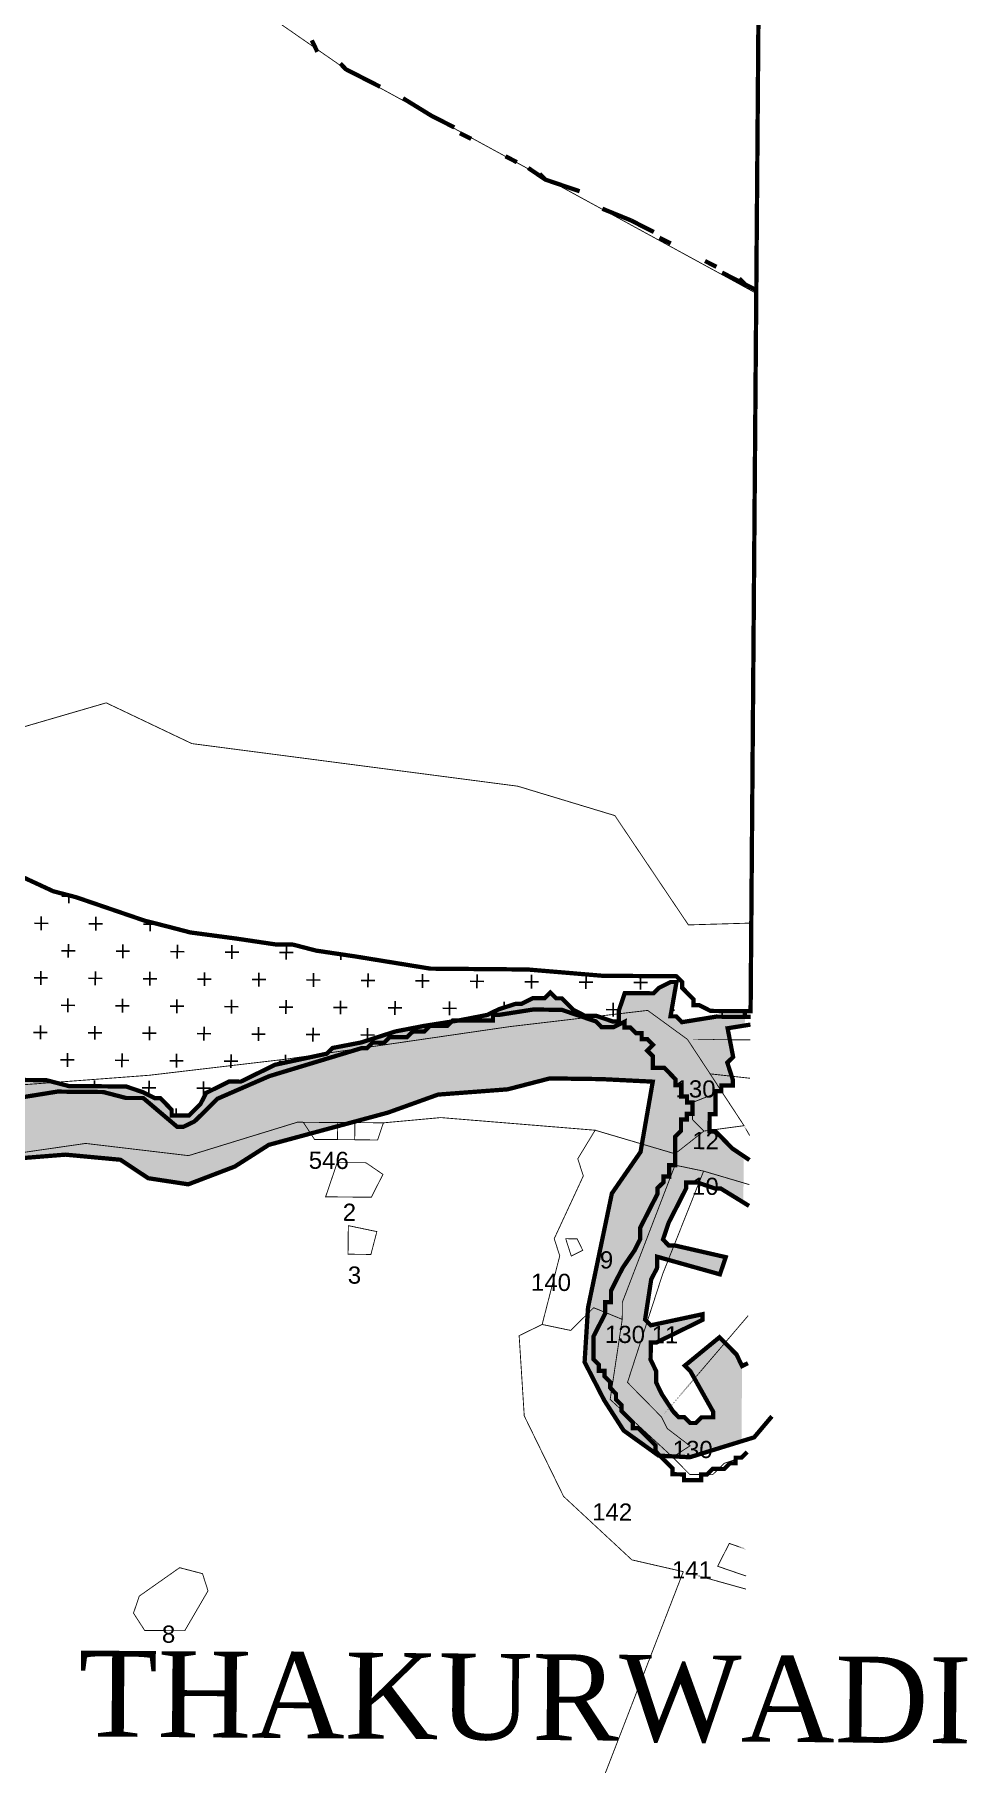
# Model space of a CAD drawing. Header units: metres. Extents: x 317370 to 326712, y 1824935 to 1838812.
# Drawn here: x 326046 to 326703, y 1825680 to 1826898 of the extents above; entities that cross this region are included whole.
import ezdxf

# ---------------------------------------------------------------- set-up
doc = ezdxf.new("R2010")
doc.units = ezdxf.units.M
doc.header["$MEASUREMENT"] = 0
for name, color, linetype in [('CRZ LINE FOR RIVER OR CREEK', 84, 'Continuous'), ('HAZARDS LINE', 1, 'Continuous'), ('INTERTIDAL ZONE', 5, 'Continuous'), ('LOW TIDE LINE', 5, 'Continuous'), ('NDZ-200M FROM CRZ', 30, 'Continuous'), ('RIVER', 4, 'Continuous'), ('SURVEY NO.', 7, 'Continuous'), ('SURVEY PLOT BOUNDARY', 35, 'Continuous'), ('VILLAGE BOUNDARY', 212, 'Continuous'), ('VILLAGE NAME', 3, 'Continuous')]:
    doc.layers.add(name, color=color, linetype=linetype)
doc.layers.add('HIGH TIDE LINE', color=7, linetype='Continuous', true_color=0xff00c5)
doc.styles.add('PDF Arial', font='arial.ttf')
doc.styles.get("Standard").update_dxf_attribs({"font": 'times.ttf'})

# ---------------------------------------------------------------- blocks, each defined once
blk = doc.blocks.new('81')
at = {"layer": 'INTERTIDAL ZONE'}
h = blk.add_hatch(dxfattribs=at)
h.set_pattern_fill('CROSS', color=256, scale=3.023389, angle=-0.4508)
h.set_pattern_definition([(359.54917, (306983.874, 1824194.798), (19.348987, 19.046862), [9.59926, -28.79778]), (89.54917, (306988.635, 1824189.961), (-19.046862, 19.348987), [9.59926, -28.79778])])
h.paths.add_polyline_path([(326300.1, 1826195.8), (326320.3, 1826199.7), (326344.5, 1826203.5), (326364.7, 1826207.4), (326372.8, 1826211.4), (326384.9, 1826215.3), (326388.9, 1826215.3), (326397, 1826219.3), (326405.1, 1826219.2), (326409.1, 1826223.2), (326413.1, 1826219.1), (326417.2, 1826219.1), (326425.2, 1826211), (326433.2, 1826206.9), (326441.3, 1826206.8), (326453.3, 1826202.7), (326457.3, 1826202.7), (326457.4, 1826210.7), (326461.5, 1826222.8), (326481.7, 1826222.6), (326485.8, 1826226.6), (326493.8, 1826230.6), (326497.9, 1826230.6), (326493.7, 1826206.4), (326497.7, 1826206.4), (326501.7, 1826202.3), (326525.9, 1826206.2), (326546.1, 1826206), (326546.1, 1826210), (326521.9, 1826210.2), (326513.9, 1826214.3), (326509.8, 1826214.3), (326509.9, 1826218.4), (326501.9, 1826226.5), (326501.9, 1826230.5), (326497.9, 1826234.6), (326445.5, 1826235), (326393.1, 1826239.4), (326324.6, 1826240), (326272.3, 1826248.5), (326244.1, 1826252.7), (326228, 1826256.9), (326215.9, 1826257), (326187.7, 1826261.2), (326155.5, 1826265.5), (326139.4, 1826269.7), (326123.3, 1826273.8), (326075.1, 1826290.3), (326059, 1826294.5), (325970.6, 1826335.5), (325922.4, 1826356), (325898.3, 1826368.3), (325866.2, 1826380.7), (325853.7, 1826385.5), (325867.7, 1826375.6), (325883, 1826355.3), (325898.9, 1826328.7), (325933.3, 1826275.9), (325953.6, 1826238.6), (325958.2, 1826215.1), (325951.8, 1826205.9), (325977.2, 1826198.7), (326012.6, 1826169.4), (326014, 1826157.8), (326029.7, 1826157.6), (326037.8, 1826161.6), (326053.9, 1826161.5), (326070, 1826157.3), (326110.3, 1826157), (326122.4, 1826152.9), (326130.4, 1826148.8), (326134.4, 1826148.8), (326138.4, 1826144.7), (326142.4, 1826140.6), (326142.4, 1826136.6), (326154.5, 1826136.5), (326158.6, 1826140.5), (326162.6, 1826144.5), (326166.7, 1826152.5), (326182.9, 1826160.5), (326191, 1826160.4), (326215.2, 1826172.3), (326251.6, 1826180.1), (326255.6, 1826184.1), (326275.8, 1826188)])
at = {"layer": 'NDZ-200M FROM CRZ'}
h = blk.add_hatch(dxfattribs=at)
h.set_pattern_fill('CROSS', color=256, scale=3.023389, angle=-0.4508)
h.set_pattern_definition([(359.54917, (306983.874, 1824194.798), (19.348987, 19.046862), [9.59926, -28.79778]), (89.54917, (306988.635, 1824189.961), (-19.046862, 19.348987), [9.59926, -28.79778])])
h.paths.add_polyline_path([(325109.3, 1825991.5), (325147.6, 1825991.2), (325181.9, 1825991), (325218, 1825970.5), (325248.1, 1825958.2), (325282.4, 1825957.9), (325316.7, 1825965.7), (325352.2, 1825980.7), (325391, 1825987.6), (325443.9, 1825988.9), (325487.6, 1825972.9), (325516.8, 1825943.2), (325535.8, 1825891.4), (325555.8, 1825863), (325583.6, 1825833.9), (325609.8, 1825820.3), (325643.8, 1825816.4), (325676.3, 1825817.7), (325703.4, 1825845.3), (325709, 1825869.9), (325704, 1825913.4), (325695.5, 1825952.6), (325696.8, 1825983.6), (325718.1, 1826008.9), (325750.3, 1826026.5), (325832.2, 1826036.4), (325875.1, 1826046.3), (325916.1, 1826065.8), (325957, 1826087), (325995, 1826095.4), (326021.2, 1826105.3), (326067.6, 1826109), (326106.3, 1826105.4), (326125.9, 1826092.4), (326154.1, 1826088.1), (326186.8, 1826100.6), (326210.8, 1826115.9), (326294.7, 1826138.6), (326330, 1826151.3), (326379, 1826155), (326408.7, 1826162.7), (326445.1, 1826162.2), (326481.2, 1826160.4), (326472.6, 1826110.9), (326452.4, 1826081.7), (326435.6, 1826001.2), (326433.2, 1825962.9), (326447, 1825936), (326460.7, 1825914.7), (326485.4, 1825897), (326507.3, 1825895.9), (326543.7, 1825907.1), (326544.1, 1825960.1), (326540.2, 1825968.2), (326532.2, 1825976.3), (326528.2, 1825980.4), (326503.8, 1825960.4), (326507.8, 1825956.3), (326523.7, 1825928), (326523.7, 1825924), (326515.6, 1825924), (326511.6, 1825920), (326507.5, 1825920), (326503.5, 1825924.1), (326499.5, 1825924.1), (326495.5, 1825928.2), (326487.5, 1825940.4), (326483.6, 1825948.5), (326483.6, 1825956.5), (326479.7, 1825964.6), (326479.8, 1825976.7), (326483.8, 1825976.7), (326516.2, 1825992.6), (326516.2, 1825996.6), (326479.8, 1825988.8), (326475.8, 1825992.9), (326480.1, 1826021.1), (326484.2, 1826029.1), (326484.3, 1826037.1), (326528.5, 1826024.7), (326532.6, 1826036.8), (326496.4, 1826045.1), (326492.4, 1826045.1), (326488.4, 1826049.2), (326492.5, 1826061.3), (326500.7, 1826077.3), (326504.8, 1826085.4), (326504.8, 1826089.4), (326512.9, 1826089.3), (326524.9, 1826085.2), (326529, 1826085.2), (326545, 1826075.4), (326545.3, 1826107.9), (326537.3, 1826113.3), (326525.3, 1826125.5), (326521.2, 1826125.6), (326521.3, 1826137.6), (326525.4, 1826137.6), (326525.5, 1826153.7), (326529.5, 1826153.7), (326529.5, 1826157.7), (326537.6, 1826157.7), (326537.6, 1826161.7), (326533.7, 1826173.8), (326537.8, 1826177.8), (326533.9, 1826198), (326546, 1826199.9), (326546.1, 1826206), (326525.9, 1826206.2), (326501.7, 1826202.3), (326497.7, 1826206.4), (326493.7, 1826206.4), (326497.9, 1826230.6), (326493.8, 1826230.6), (326485.8, 1826226.6), (326481.7, 1826222.6), (326461.5, 1826222.8), (326457.4, 1826210.7), (326457.3, 1826202.7), (326453.3, 1826202.7), (326441.3, 1826206.8), (326433.2, 1826206.9), (326425.2, 1826211), (326417.2, 1826219.1), (326413.1, 1826219.1), (326409.1, 1826223.2), (326405.1, 1826219.2), (326397, 1826219.3), (326388.9, 1826215.3), (326384.9, 1826215.3), (326372.8, 1826211.4), (326364.7, 1826207.4), (326344.5, 1826203.5), (326320.3, 1826199.7), (326300.1, 1826195.8), (326275.8, 1826188), (326255.6, 1826184.1), (326251.6, 1826180.1), (326215.2, 1826172.3), (326191, 1826160.4), (326182.9, 1826160.5), (326166.7, 1826152.5), (326162.6, 1826144.5), (326158.6, 1826140.5), (326154.5, 1826136.5), (326142.4, 1826136.6), (326142.4, 1826140.6), (326138.4, 1826144.7), (326134.4, 1826148.8), (326130.4, 1826148.8), (326122.4, 1826152.9), (326110.3, 1826157), (326070, 1826157.3), (326053.9, 1826161.5), (326037.8, 1826161.6), (326029.7, 1826157.6), (326013.6, 1826157.8), (326013.5, 1826153.7), (326009.5, 1826153.8), (325969.1, 1826138), (325965.1, 1826138), (325957, 1826134), (325936.7, 1826126.1), (325924.6, 1826122.2), (325916.6, 1826122.2), (325908.5, 1826118.3), (325888.2, 1826106.3), (325872, 1826098.4), (325868, 1826098.4), (325863.9, 1826094.4), (325859.9, 1826090.4), (325855.8, 1826086.4), (325851.8, 1826086.5), (325827.6, 1826082.6), (325799.3, 1826082.9), (325791.3, 1826078.9), (325787.2, 1826078.9), (325779.1, 1826075), (325767, 1826075), (325742.8, 1826071.2), (325738.8, 1826067.2), (325718.6, 1826063.3), (325710.5, 1826059.4), (325702.4, 1826055.4), (325694.3, 1826055.5), (325686.2, 1826051.5), (325686.2, 1826047.5), (325682.1, 1826043.5), (325678.1, 1826039.5), (325674, 1826031.4), (325657.8, 1826023.5), (325653.7, 1826019.5), (325649.7, 1826019.5), (325649.6, 1826011.5), (325645.6, 1826007.5), (325645.1, 1825951), (325649, 1825930.8), (325653, 1825926.8), (325652.9, 1825914.7), (325656.8, 1825902.6), (325660.8, 1825898.5), (325660.7, 1825886.4), (325656.7, 1825882.4), (325656.6, 1825874.3), (325652.5, 1825866.3), (325652.5, 1825862.3), (325636.4, 1825862.4), (325632.4, 1825870.5), (325628.4, 1825870.5), (325624.4, 1825874.6), (325620.4, 1825878.7), (325620.4, 1825882.7), (325612.3, 1825882.7), (325608.3, 1825886.8), (325604.3, 1825886.8), (325600.3, 1825890.9), (325596.4, 1825899), (325596.4, 1825903), (325592.4, 1825911.1), (325572.4, 1825923.4), (325560.4, 1825943.6), (325556.5, 1825955.8), (325552.6, 1825967.9), (325548.6, 1825976), (325540.6, 1825984.1), (325536.6, 1825988.2), (325524.6, 1826004.4), (325516.6, 1826012.5), (325504.6, 1826020.7), (325484.5, 1826028.9), (325472.5, 1826037), (325412, 1826037.5), (325404, 1826041.6), (325379.8, 1826041.8), (325367.7, 1826037.9), (325327.3, 1826030.1), (325323.2, 1826026.1), (325311.1, 1826022.2), (325307.1, 1826018.2), (325282.8, 1826006.3), (325254.6, 1826006.5), (325250.6, 1826010.6), (325246.5, 1826010.6), (325242.5, 1826014.7), (325238.6, 1826022.8), (325234.5, 1826022.8), (325234.6, 1826026.8), (325218.5, 1826035), (325202.4, 1826035.1), (325198.4, 1826039.2), (325190.3, 1826039.3), (325186.3, 1826043.3), (325178.2, 1826039.4), (325154, 1826039.6), (325142, 1826043.7), (325109.7, 1826043.9), (325093.6, 1826040), (325089.6, 1826040.1), (325069.3, 1826032.2), (325045.1, 1826024.3), (325041.1, 1826024.3), (325037, 1826020.3), (325020.8, 1826012.4), (325012.7, 1826000.3), (325008.6, 1825992.3), (325008.5, 1825988.3), (325004.4, 1825972.2), (325004.3, 1825960.1), (325000.2, 1825956.1), (324992, 1825940), (324988, 1825936), (324983.9, 1825928), (324983.8, 1825924), (324987.8, 1825919.9), (324987.8, 1825911.8), (324995.8, 1825903.7), (324995.5, 1825867.4), (324999.4, 1825859.3), (324999.3, 1825843.2), (324967.1, 1825843.5), (324959, 1825847.6), (324947, 1825851.7), (324947, 1825855.7), (324943, 1825855.8), (324943, 1825859.8), (324939.1, 1825867.9), (324935, 1825867.9), (324927, 1825872), (324910.9, 1825872.1), (324890.7, 1825876.3), (324830.3, 1825876.8), (324810.1, 1825872.9), (324802, 1825869), (324797.9, 1825865), (324793.9, 1825861), (324789.8, 1825852.9), (324785.7, 1825848.9), (324761.5, 1825849.1), (324757.5, 1825845.1), (324753.4, 1825845.2), (324749.4, 1825841.2), (324741.3, 1825841.2), (324741.3, 1825837.2), (324733.2, 1825833.2), (324729.1, 1825825.2), (324729.1, 1825821.2), (324725, 1825817.2), (324720.9, 1825813.2), (324716.9, 1825809.2), (324712.8, 1825805.2), (324704.7, 1825801.2), (324696.6, 1825797.2), (324692.6, 1825797.3), (324684.5, 1825793.3), (324676.4, 1825793.3), (324668.4, 1825789.4), (324664.3, 1825789.4), (324660.3, 1825785.4), (324656.2, 1825785.4), (324652.2, 1825781.4), (324648.1, 1825777.4), (324648.1, 1825773.4), (324640, 1825769.4), (324631.9, 1825769.5), (324619.8, 1825761.5), (324603.5, 1825749.6), (324587.3, 1825733.6), (324587.3, 1825729.5), (324579.1, 1825717.5), (324575, 1825713.5), (324570.9, 1825701.5), (324566.9, 1825697.5), (324558.8, 1825693.5), (324546.7, 1825693.6), (324514.5, 1825697.9), (324498.3, 1825694), (324474.1, 1825694.2), (324445.9, 1825690.3), (324405.5, 1825682.6), (324389.3, 1825678.7), (324385.3, 1825678.7), (324377.2, 1825674.8), (324365.1, 1825666.8), (324332.7, 1825646.9), (324308.4, 1825635), (324304.3, 1825631), (324276.1, 1825631.2), (324264, 1825627.3), (324199.4, 1825611.6), (324187.3, 1825611.7), (324183.2, 1825607.7), (324179.2, 1825607.8), (324171.1, 1825603.8), (324159, 1825599.9), (324150.9, 1825599.9), (324134.7, 1825592), (324102.3, 1825572.1), (324082.1, 1825560.2), (324078, 1825560.2), (324053.7, 1825544.3), (324033.4, 1825524.3), (324025.3, 1825520.3), (324017.1, 1825504.2), (324009, 1825496.2), (324008.8, 1825472), (324012.8, 1825463.9), (324016.7, 1825447.8), (324024.6, 1825427.6), (324024.5, 1825423.5), (324028.5, 1825419.5), (324040.5, 1825403.3), (324048.5, 1825395.1), (324060.5, 1825378.9), (324064.4, 1825370.8), (324068.4, 1825362.7), (324072.4, 1825358.7), (324076.4, 1825354.6), (324080.4, 1825346.5), (324088.4, 1825342.4), (324092.4, 1825338.3), (324096.4, 1825338.3), (324104.4, 1825330.2), (324120.5, 1825322), (324136.6, 1825313.8), (324160.7, 1825313.6), (324189, 1825317.4), (324209.2, 1825321.3), (324233.4, 1825329.2), (324245.5, 1825333.1), (324261.7, 1825341), (324281.9, 1825344.9), (324330.3, 1825344.5), (324334.3, 1825340.5), (324338.3, 1825336.4), (324338.1, 1825316.2), (324334.1, 1825312.2), (324321.9, 1825304.3), (324305.7, 1825296.3), (324301.7, 1825292.3), (324297.6, 1825288.3), (324293.5, 1825284.3), (324285.4, 1825276.3), (324285.4, 1825272.3), (324277.2, 1825256.3), (324273.1, 1825248.2), (324272.9, 1825220), (324276.8, 1825211.9), (324276.8, 1825207.9), (324280.8, 1825199.8), (324280.7, 1825191.7), (324276.6, 1825187.7), (324276.6, 1825183.7), (324284.6, 1825171.5), (324292.6, 1825167.4), (324304.6, 1825155.2), (324312.6, 1825147.1), (324316.5, 1825135), (324328.5, 1825122.8), (324332.5, 1825114.7), (324344.4, 1825090.4), (324348.3, 1825078.3), (324356.3, 1825066.1), (324360.2, 1825054), (324380.2, 1825029.7), (324384.2, 1825021.6), (324392.2, 1825013.4), (324400.2, 1825005.3), (324408.2, 1825001.2), (324420.2, 1824993.1), (324436.3, 1824988.9), (324432.2, 1824980.9), (324444.3, 1824976.8), (324456.3, 1824972.6), (324496.7, 1824972.3), (324516.8, 1824976.2), (324524.9, 1824976.1), (324529, 1824980.1), (324545.1, 1824980), (324557.2, 1824988), (324565.3, 1824991.9), (324597.7, 1825007.8), (324609.8, 1825007.7), (324609.8, 1825011.7), (324613.9, 1825015.7), (324626.1, 1825023.7), (324630.1, 1825027.7), (324634.2, 1825031.7), (324638.3, 1825039.7), (324642.3, 1825043.7), (324646.4, 1825043.7), (324654.5, 1825047.7), (324682.7, 1825051.5), (324698.8, 1825051.4), (324714.8, 1825035.1), (324714.8, 1825031.1), (324730.8, 1825018.8), (324742.8, 1825010.7), (324746.8, 1825002.6), (324750.8, 1825002.6), (324762.9, 1824994.4), (324782.9, 1824982.2), (324795, 1824974), (324803, 1824969.9), (324807, 1824965.8), (324908.8, 1824965), (324872.5, 1824986.1), (324795.4, 1825031.8), (324756, 1825064.9), (324727.3, 1825089.4), (324711.3, 1825099.6), (324673, 1825104), (324644.8, 1825098.1), (324565.6, 1825047.8), (324529.3, 1825028.5), (324487.5, 1825028.3), (324452.8, 1825033.1), (324411.3, 1825068.5), (324369, 1825146.7), (324343.1, 1825181.9), (324319.1, 1825214), (324321.9, 1825244.9), (324353.9, 1825267.7), (324374.1, 1825283.7), (324390.5, 1825317.8), (324384.2, 1825357.9), (324350.8, 1825388.7), (324326.6, 1825392.9), (324284.3, 1825393.3), (324236.8, 1825389.8), (324209.6, 1825373.7), (324159.8, 1825374.4), (324120.9, 1825378.4), (324101.7, 1825406.9), (324071.2, 1825444.2), (324055.8, 1825470.7), (324069.4, 1825491.7), (324130.2, 1825533.6), (324167.9, 1825554.6), (324211.1, 1825563.2), (324259.4, 1825567.3), (324316.2, 1825572.5), (324393.6, 1825624.6), (324429.3, 1825636), (324485.8, 1825643.7), (324518.1, 1825645.4), (324550.3, 1825641.1), (324582.6, 1825648.9), (324611, 1825676.9), (324635.5, 1825709), (324678, 1825734.9), (324732.6, 1825760.7), (324783.7, 1825792), (324817.7, 1825812.4), (324846.9, 1825822.4), (324868.2, 1825824.1), (324912.5, 1825819.3), (324938.5, 1825803.4), (324978.9, 1825796.6), (325007, 1825794.8), (325033.3, 1825808.7), (325053.7, 1825843.1), (325048, 1825879.1), (325040.2, 1825915.5), (325050.5, 1825947.6), (325072.4, 1825981.5)])
at = {"layer": 'CRZ LINE FOR RIVER OR CREEK', "ltscale": 0.1, "const_width": 3.02, "flags": 128}
blk.add_lwpolyline([(326021.2, 1826105.3), (326067.6, 1826109), (326106.3, 1826105.4), (326125.9, 1826092.4), (326154.1, 1826088.1), (326186.8, 1826100.6), (326210.8, 1826115.9), (326294.7, 1826138.6), (326330, 1826151.3), (326379, 1826155), (326408.7, 1826162.7), (326445.1, 1826162.2), (326481.2, 1826160.4), (326472.6, 1826110.9), (326452.4, 1826081.7), (326435.6, 1826001.2), (326433.2, 1825962.9), (326447, 1825936), (326460.7, 1825914.7), (326485.4, 1825897), (326507.3, 1825895.9), (326552.6, 1825909.9), (326565.1, 1825924.7)], dxfattribs=at)
at = {"layer": 'HAZARDS LINE', "lineweight": 18, "const_width": 3.02}
blk.add_lwpolyline([(326037.7, 1826149.5), (326061.9, 1826153.4), (326094.2, 1826153.1), (326110.3, 1826148.9), (326122.3, 1826148.9), (326146.4, 1826128.5), (326150.4, 1826128.5), (326158.5, 1826132.4), (326174.7, 1826148.4), (326211.2, 1826164.3), (326275.8, 1826183.9), (326279.8, 1826183.9), (326283.9, 1826187.9), (326292, 1826187.8), (326296, 1826191.8), (326308.1, 1826191.7), (326312.2, 1826195.7), (326320.2, 1826195.7), (326324.3, 1826199.7), (326336.4, 1826199.6), (326340.5, 1826203.6), (326368.7, 1826203.4), (326368.7, 1826207.4), (326372.7, 1826207.4), (326396.9, 1826211.2), (326417.1, 1826211), (326441.2, 1826202.8), (326445.2, 1826198.7), (326453.3, 1826198.7), (326461.4, 1826202.6), (326461.3, 1826198.6), (326465.4, 1826198.6), (326469.4, 1826194.5), (326473.4, 1826194.5), (326473.4, 1826190.4), (326477.4, 1826190.4), (326481.4, 1826186.3), (326477.3, 1826182.3), (326481.3, 1826178.3), (326481.3, 1826170.2), (326489.3, 1826170.2), (326493.3, 1826166.1), (326497.3, 1826162), (326497.3, 1826158), (326501.3, 1826158), (326501.3, 1826149.9), (326505.3, 1826149.9), (326505.3, 1826145.8), (326509.3, 1826145.8), (326509.2, 1826137.7), (326505.2, 1826137.8), (326505.2, 1826133.7), (326501.1, 1826133.8), (326501.1, 1826125.7), (326497, 1826121.7), (326496.9, 1826101.6), (326492.8, 1826101.6), (326492.8, 1826093.5), (326488.7, 1826093.6), (326488.7, 1826089.5), (326484.6, 1826085.5), (326484.6, 1826081.5), (326480.5, 1826073.5), (326472.3, 1826057.4), (326472.3, 1826049.3), (326468.2, 1826041.3), (326460, 1826029.3), (326451.8, 1826013.2), (326451.8, 1826005.2), (326447.7, 1826005.2), (326447.7, 1825997.1), (326439.5, 1825981.1), (326439.4, 1825964.9), (326443.3, 1825960.9), (326443.3, 1825956.8), (326447.3, 1825956.8), (326447.3, 1825952.8), (326451.3, 1825948.7), (326451.3, 1825944.7), (326455.3, 1825940.6), (326455.3, 1825936.6), (326459.3, 1825932.5), (326459.2, 1825928.5), (326463.2, 1825924.4), (326467.2, 1825920.4), (326467.2, 1825916.3), (326471.2, 1825916.3), (326479.2, 1825908.2), (326483.2, 1825904.1), (326483.2, 1825900.1), (326487.2, 1825896), (326491.2, 1825892), (326495.2, 1825887.9), (326495.1, 1825883.9), (326503.2, 1825883.8), (326503.2, 1825879.8), (326515.3, 1825879.7), (326515.3, 1825883.7), (326519.3, 1825883.7), (326523.4, 1825887.7), (326531.5, 1825887.6), (326535.5, 1825891.6), (326539.5, 1825891.6), (326539.6, 1825895.6), (326543.6, 1825895.6), (326547.7, 1825899.6)], dxfattribs=at)
at = {"layer": 'HIGH TIDE LINE', "lineweight": 35, "const_width": 3.02}
for points in [[(326037.8, 1826161.6), (326053.9, 1826161.5), (326070, 1826157.3), (326110.3, 1826157), (326122.4, 1826152.9), (326130.4, 1826148.8), (326134.4, 1826148.8), (326138.4, 1826144.7), (326142.4, 1826140.6), (326142.4, 1826136.6), (326154.5, 1826136.5), (326158.6, 1826140.5), (326162.6, 1826144.5), (326166.7, 1826152.5), (326182.9, 1826160.5), (326191, 1826160.4), (326215.2, 1826172.3), (326251.6, 1826180.1), (326255.6, 1826184.1), (326275.8, 1826188), (326300.1, 1826195.8), (326320.3, 1826199.7), (326344.5, 1826203.5), (326364.7, 1826207.4), (326372.8, 1826211.4), (326384.9, 1826215.3), (326388.9, 1826215.3), (326397, 1826219.3), (326405.1, 1826219.2), (326409.1, 1826223.2), (326413.1, 1826219.1), (326417.2, 1826219.1), (326425.2, 1826211), (326433.2, 1826206.9), (326441.3, 1826206.8), (326453.3, 1826202.7), (326457.3, 1826202.7), (326457.4, 1826210.7), (326461.5, 1826222.8), (326481.7, 1826222.6), (326485.8, 1826226.6), (326493.8, 1826230.6), (326497.9, 1826230.6), (326493.7, 1826206.4), (326497.7, 1826206.4), (326501.7, 1826202.3), (326525.9, 1826206.2), (326550.1, 1826206)], [(326550, 1826200.6), (326533.9, 1826198), (326537.8, 1826177.8), (326533.7, 1826173.8), (326537.6, 1826161.7), (326537.6, 1826157.7), (326529.5, 1826157.7), (326529.5, 1826153.7), (326525.5, 1826153.7), (326525.4, 1826137.6), (326521.3, 1826137.6), (326521.2, 1826125.6), (326525.3, 1826125.5), (326537.3, 1826113.3), (326549.3, 1826105.2)], [(326549, 1826072.9), (326529, 1826085.2), (326524.9, 1826085.2), (326512.9, 1826089.3), (326504.8, 1826089.4), (326504.8, 1826085.4), (326500.7, 1826077.3), (326492.5, 1826061.3), (326488.4, 1826049.2), (326492.4, 1826045.1), (326496.4, 1826045.1), (326532.6, 1826036.8), (326528.5, 1826024.7), (326484.3, 1826037.1), (326484.2, 1826029.1), (326480.1, 1826021.1), (326475.8, 1825992.9), (326479.8, 1825988.8), (326516.2, 1825996.6), (326516.2, 1825992.6), (326483.8, 1825976.7), (326479.8, 1825976.7), (326479.7, 1825964.6), (326483.6, 1825956.5), (326483.6, 1825948.5), (326487.5, 1825940.4), (326495.5, 1825928.2), (326499.5, 1825924.1), (326503.5, 1825924.1), (326507.5, 1825920), (326511.6, 1825920), (326515.6, 1825924), (326523.7, 1825924), (326523.7, 1825928), (326507.8, 1825956.3), (326503.8, 1825960.4), (326528.2, 1825980.4), (326532.2, 1825976.3), (326540.2, 1825968.2), (326544.1, 1825960.1), (326548.2, 1825962.1)]]:
    blk.add_lwpolyline(points, dxfattribs=at)
at = {"layer": 'INTERTIDAL ZONE', "const_width": 3.02, "flags": 128}
blk.add_lwpolyline([(326037.8, 1826161.6), (326053.9, 1826161.5), (326070, 1826157.3), (326110.3, 1826157), (326122.4, 1826152.9), (326130.4, 1826148.8), (326134.4, 1826148.8), (326138.4, 1826144.7), (326142.4, 1826140.6), (326142.4, 1826136.6), (326154.5, 1826136.5), (326158.6, 1826140.5), (326162.6, 1826144.5), (326166.7, 1826152.5), (326182.9, 1826160.5), (326191, 1826160.4), (326215.2, 1826172.3), (326251.6, 1826180.1), (326255.6, 1826184.1), (326275.8, 1826188), (326300.1, 1826195.8), (326320.3, 1826199.7), (326344.5, 1826203.5), (326364.7, 1826207.4), (326372.8, 1826211.4), (326384.9, 1826215.3), (326388.9, 1826215.3), (326397, 1826219.3), (326405.1, 1826219.2), (326409.1, 1826223.2), (326413.1, 1826219.1), (326417.2, 1826219.1), (326425.2, 1826211), (326433.2, 1826206.9), (326441.3, 1826206.8), (326453.3, 1826202.7), (326457.3, 1826202.7), (326457.4, 1826210.7), (326461.5, 1826222.8), (326481.7, 1826222.6), (326485.8, 1826226.6), (326493.8, 1826230.6), (326497.9, 1826230.6), (326493.7, 1826206.4), (326497.7, 1826206.4), (326501.7, 1826202.3), (326525.9, 1826206.2), (326546.1, 1826206), (326546.1, 1826210), (326521.9, 1826210.2), (326513.9, 1826214.3), (326509.8, 1826214.3), (326509.9, 1826218.4), (326501.9, 1826226.5), (326501.9, 1826230.5), (326497.9, 1826234.6), (326445.5, 1826235), (326393.1, 1826239.4), (326324.6, 1826240), (326272.3, 1826248.5), (326244.1, 1826252.7), (326228, 1826256.9), (326215.9, 1826257), (326187.7, 1826261.2), (326155.5, 1826265.5), (326139.4, 1826269.7), (326123.3, 1826273.8), (326075.1, 1826290.3), (326059, 1826294.5), (325970.6, 1826335.5)], dxfattribs=at)
at = {"layer": 'LOW TIDE LINE', "lineweight": 18, "const_width": 3.02}
blk.add_lwpolyline([(325970.6, 1826335.5), (326059, 1826294.5), (326075.1, 1826290.3), (326123.3, 1826273.8), (326139.4, 1826269.7), (326155.5, 1826265.5), (326187.7, 1826261.2), (326215.9, 1826257), (326228, 1826256.9), (326244.1, 1826252.7), (326272.3, 1826248.5), (326324.6, 1826240), (326393.1, 1826239.4), (326445.5, 1826235), (326497.9, 1826234.6), (326501.9, 1826230.5), (326501.9, 1826226.5), (326509.9, 1826218.4), (326509.8, 1826214.3), (326513.9, 1826214.3), (326521.9, 1826210.2), (326550.1, 1826210)], dxfattribs=at)
at = {"layer": 'RIVER', "flags": 128}
blk.add_lwpolyline([(325970.6, 1826335.5, 3.02, 3.02, 0), (326059, 1826294.5, 3.02, 3.02, 0), (326075.1, 1826290.3, 3.02, 3.02, 0), (326123.3, 1826273.8, 3.02, 3.02, 0), (326139.4, 1826269.7, 3.02, 3.02, 0), (326155.5, 1826265.5, 3.02, 3.02, 0), (326187.7, 1826261.2, 3.02, 3.02, 0), (326215.9, 1826257, 3.02, 3.02, 0), (326228, 1826256.9, 3.02, 3.02, 0), (326244.1, 1826252.7, 3.02, 3.02, 0), (326272.3, 1826248.5, 3.02, 3.02, 0), (326324.6, 1826240, 3.02, 3.02, 0), (326393.1, 1826239.4, 3.02, 3.02, 0), (326445.5, 1826235, 3.02, 3.02, 0), (326497.9, 1826234.6, 3.02, 3.02, 0), (326501.9, 1826230.5, 3.02, 3.02, 0), (326501.9, 1826226.5, 3.02, 3.02, 0), (326509.9, 1826218.4, 3.02, 3.02, 0), (326509.8, 1826214.3, 3.02, 3.02, 0), (326513.9, 1826214.3, 3.02, 3.02, 0), (326521.9, 1826210.2, 3.02, 3.02, 0), (326546.1, 1826210, 3.02, 3.02, 0), (326550.1, 1826210, 3.02, 3.02, 0), (326555.8, 1826931.6, 3.02, 3.02, 0)], format="xyseb", dxfattribs=at)
at = {"layer": 'SURVEY PLOT BOUNDARY', "lineweight": 18, "const_width": 0.605}
for points in [[(326432.7, 1825634.4), (326502.7, 1825815.3), (326466.5, 1825823.6), (326418.4, 1825868.3), (326390.7, 1825925), (326387.1, 1825981.5), (326403.3, 1825989.4), (326423.4, 1825985.2), (326439.6, 1826001.2), (326459.7, 1825993), (326451.2, 1825936.6), (326495.2, 1825896), (326507.4, 1825903.9), (326491.4, 1825916.1), (326487.4, 1825924.2), (326463.4, 1825948.6), (326488.2, 1826025), (326517, 1826097.4), (326549.2, 1826087.9), (326517, 1826097.4), (326496.9, 1826101.6), (326496.9, 1826109.6), (326517.2, 1826125.6), (326545.5, 1826129.4), (326521.6, 1826165.9), (326549.7, 1826162.8), (326521.6, 1826165.9), (326505.6, 1826190.2), (326477.6, 1826210.6), (326380.7, 1826199.2), (326223.3, 1826176.3), (326126.5, 1826164.9), (326029.7, 1826157.6)], [(325934.7, 1826380.1), (326096.3, 1826427.2), (326156.6, 1826398.5), (326386.1, 1826368.5), (326454.5, 1826347.8), (326506.3, 1826270.8), (326550.6, 1826272.1), (326506.3, 1826270.8), (326454.5, 1826347.8), (326386.1, 1826368.5), (326156.6, 1826398.5), (326096.3, 1826427.2), (325934.7, 1826380.1)], [(326029.7, 1826157.6), (326126.5, 1826164.9), (326223.3, 1826176.3), (326380.7, 1826199.2), (326477.6, 1826210.6), (326505.6, 1826190.2), (326521.6, 1826165.9), (326529.5, 1826153.7), (326509.3, 1826145.8), (326509.2, 1826133.7), (326517.2, 1826125.6), (326496.9, 1826109.6), (326440.6, 1826126.2), (326331.9, 1826135.1), (326291.5, 1826131.4), (326271.4, 1826131.6), (326259.3, 1826131.6), (326235.1, 1826131.8), (326231.1, 1826131.9), (326154.3, 1826108.3), (326081.8, 1826116.9), (326029.3, 1826109.3)], [(326029.3, 1826109.3), (326081.8, 1826116.9), (326154.3, 1826108.3), (326231.1, 1826131.9), (326235.1, 1826131.8), (326243, 1826119.7), (326259.2, 1826119.6), (326271.3, 1826119.5), (326287.4, 1826119.3), (326291.5, 1826131.4), (326331.9, 1826135.1), (326440.6, 1826126.2), (326428.4, 1826106.1), (326432.3, 1826094), (326411.8, 1826049.8), (326415.7, 1826037.7), (326403.3, 1825989.4), (326387.1, 1825981.5), (326390.7, 1825925), (326418.4, 1825868.3), (326466.5, 1825823.6), (326502.7, 1825815.3), (326432.7, 1825634.4)]]:
    blk.add_lwpolyline(points, dxfattribs=at)
for points in [[(325824.1, 1827179.3), (326265.1, 1826873.4), (326554.1, 1826715.6), (326265.1, 1826873.4)], [(326505.6, 1826190.2), (326550, 1826189.8)], [(326517.2, 1826125.6), (326509.2, 1826133.7), (326509.3, 1826145.8), (326529.5, 1826153.7), (326545.5, 1826129.4)], [(326235.1, 1826131.8), (326259.3, 1826131.6), (326259.2, 1826119.6), (326243, 1826119.7)], [(326271.3, 1826119.5), (326259.2, 1826119.6), (326259.3, 1826131.6), (326271.4, 1826131.6)], [(326271.3, 1826119.5), (326271.4, 1826131.6), (326291.5, 1826131.4), (326287.4, 1826119.3)], [(326545.5, 1826129.4), (326549.4, 1826122.5)], [(326459.7, 1825993), (326439.6, 1826001.2), (326423.4, 1825985.2), (326403.3, 1825989.4), (326415.7, 1826037.7), (326411.8, 1826049.8), (326432.3, 1826094), (326428.4, 1826106.1), (326440.6, 1826126.2), (326496.9, 1826109.6), (326496.9, 1826101.6), (326459.8, 1826005.1)], [(326283, 1826079), (326250.8, 1826079.3), (326259, 1826103.4), (326279.2, 1826103.3), (326291.2, 1826095.1)], [(326259, 1826103.4), (326250.8, 1826079.3), (326283, 1826079), (326291.2, 1826095.1), (326279.2, 1826103.3)], [(326517, 1826097.4), (326488.2, 1826025), (326463.4, 1825948.6), (326487.4, 1825924.2), (326491.4, 1825916.1), (326507.4, 1825903.9), (326495.2, 1825896), (326451.2, 1825936.6), (326459.7, 1825993), (326459.8, 1826005.1), (326496.9, 1826101.6)], [(326282.7, 1826038.7), (326266.6, 1826038.9), (326266.8, 1826059), (326286.9, 1826054.8)], [(326282.7, 1826038.7), (326286.9, 1826054.8), (326266.8, 1826059), (326266.6, 1826038.9)], [(326431.9, 1826041.6), (326423.8, 1826037.6), (326419.9, 1826049.8), (326427.9, 1826049.7)], [(326431.9, 1826041.6), (326427.9, 1826049.7), (326419.9, 1826049.8), (326423.8, 1826037.6)], [(326487.4, 1825924.2), (326548.4, 1825995.6)], [(326547.7, 1825896.9), (326531.5, 1825891.6), (326523.4, 1825883.6), (326507.2, 1825883.8), (326495.2, 1825896), (326507.2, 1825883.8), (326523.4, 1825883.6), (326531.5, 1825891.6)], [(326547.1, 1825831), (326535.1, 1825835.2), (326526.9, 1825819.1), (326547, 1825812.2), (326526.9, 1825819.1), (326535.1, 1825835.2)], [(326148, 1825818.1), (326164.1, 1825813.9), (326168, 1825801.8), (326151.6, 1825773.7), (326123.4, 1825773.9), (326115.5, 1825786.1), (326119.6, 1825798.1)], [(326119.6, 1825798.1), (326115.5, 1825786.1), (326123.4, 1825773.9), (326151.6, 1825773.7), (326168, 1825801.8), (326164.1, 1825813.9), (326148, 1825818.1)], [(326502.7, 1825815.3), (326546.9, 1825803)]]:
    blk.add_lwpolyline(points, close=True, dxfattribs=at)
at = {"layer": 'VILLAGE BOUNDARY', "lineweight": 50, "const_width": 3.02}
for points in [[(326245, 1826885.7), (326241.1, 1826893.8)], [(326265.1, 1826873.4), (326261.1, 1826877.5), (326265.1, 1826873.4), (326289.2, 1826861.1)], [(326325.3, 1826840.7), (326305.3, 1826853)], [(326341.4, 1826832.5), (326325.3, 1826840.7), (326333.3, 1826836.6)], [(326345.4, 1826828.4), (326353.4, 1826824.4)], [(326385.5, 1826808), (326377.5, 1826812.1)], [(326393.5, 1826803.9), (326405.6, 1826795.7), (326429.7, 1826787.5)], [(326405.6, 1826795.7), (326401.6, 1826799.8)], [(326465.8, 1826767), (326445.7, 1826775.2)], [(326481.9, 1826758.8), (326465.8, 1826767), (326473.8, 1826762.9)], [(326485.9, 1826754.8), (326493.9, 1826750.7)], [(326526, 1826734.3), (326518, 1826738.4)], [(326530, 1826730.2), (326546.1, 1826722), (326554.1, 1826717.9)], [(326546.1, 1826722), (326542.1, 1826726.1)]]:
    blk.add_lwpolyline(points, dxfattribs=at)
at = {"layer": 'SURVEY NO.', "attachment_point": 7, "rotation": 359.5492, "style": 'PDF Arial'}
for s, insert, char_height in [('130', (326497.2, 1826149.2), 12.09), ('12', (326509, 1826112.9), 12.09), ('546', (326238.9, 1826098.9), 12.09), ('10', (326508.8, 1826080.6), 12.09), ('2', (326262.8, 1826062.4), 12.1), ('9', (326443.9, 1826028.7), 12.1), ('3', (326266.4, 1826018), 12.1), ('140', (326395.4, 1826013), 12.09), ('130 11', (326447.5, 1825976.3), 12.09), ('130', (326495.2, 1825895.3), 12.09), ('142', (326438.5, 1825851.4), 12.09), ('141', (326494.6, 1825810.6), 12.09), ('8', (326135.5, 1825765.1), 12.1)]:
    blk.add_mtext(s, dxfattribs=dict(at, insert=insert, char_height=char_height))
at = {"layer": 'VILLAGE NAME', "insert": (326076.5, 1825697.9), "char_height": 60.47, "attachment_point": 7, "rotation": 359.5492}
blk.add_mtext('THAKURWADI', dxfattribs=at)

msp = doc.modelspace()

# ---------------------------------------------------------------- block references
msp.add_blockref('81', (0, 0))

doc.saveas('drawing.dxf')
